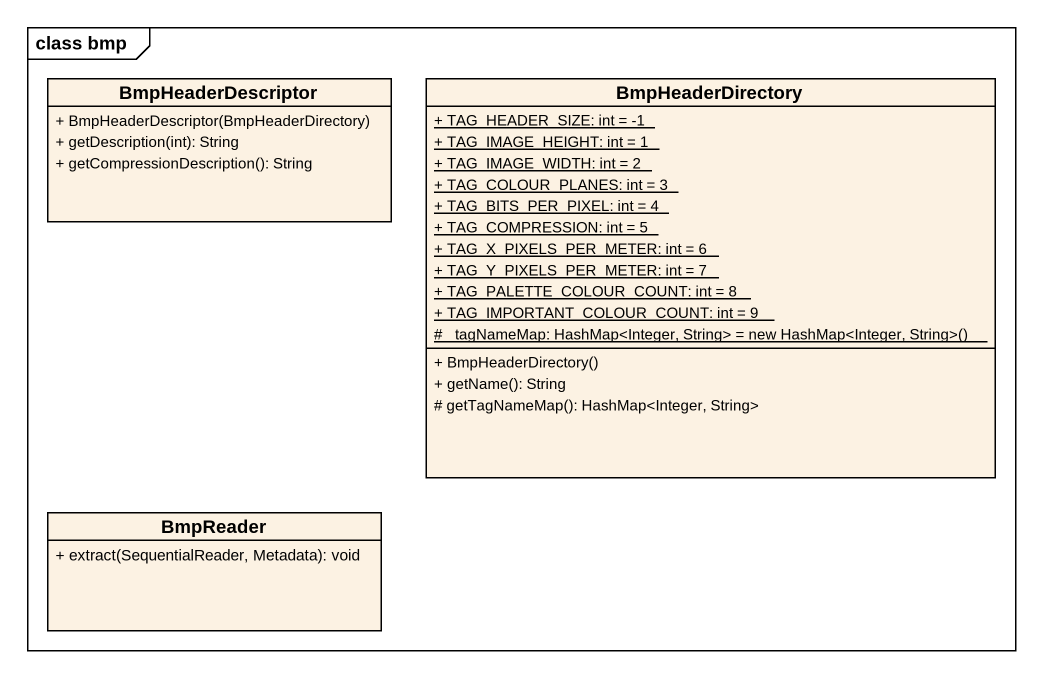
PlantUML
@startuml
mainframe class bmp
hide circle
hide empty members
skinparam classAttributeIconSize 0
class BmpHeaderDescriptor {
  + BmpHeaderDescriptor(BmpHeaderDirectory)
  + getDescription(int): String
  + getCompressionDescription(): String
}
class BmpHeaderDirectory {
  {static} + TAG_HEADER_SIZE: int = -1
  {static} + TAG_IMAGE_HEIGHT: int = 1
  {static} + TAG_IMAGE_WIDTH: int = 2
  {static} + TAG_COLOUR_PLANES: int = 3
  {static} + TAG_BITS_PER_PIXEL: int = 4
  {static} + TAG_COMPRESSION: int = 5
  {static} + TAG_X_PIXELS_PER_METER: int = 6
  {static} + TAG_Y_PIXELS_PER_METER: int = 7
  {static} + TAG_PALETTE_COLOUR_COUNT: int = 8
  {static} + TAG_IMPORTANT_COLOUR_COUNT: int = 9
  {static} {field} # _tagNameMap: HashMap<Integer, String> = new HashMap<Integer, String>()
  + BmpHeaderDirectory()
  + getName(): String
  # getTagNameMap(): HashMap<Integer, String>
}
class BmpReader {
  + extract(SequentialReader, Metadata): void
}
@enduml
